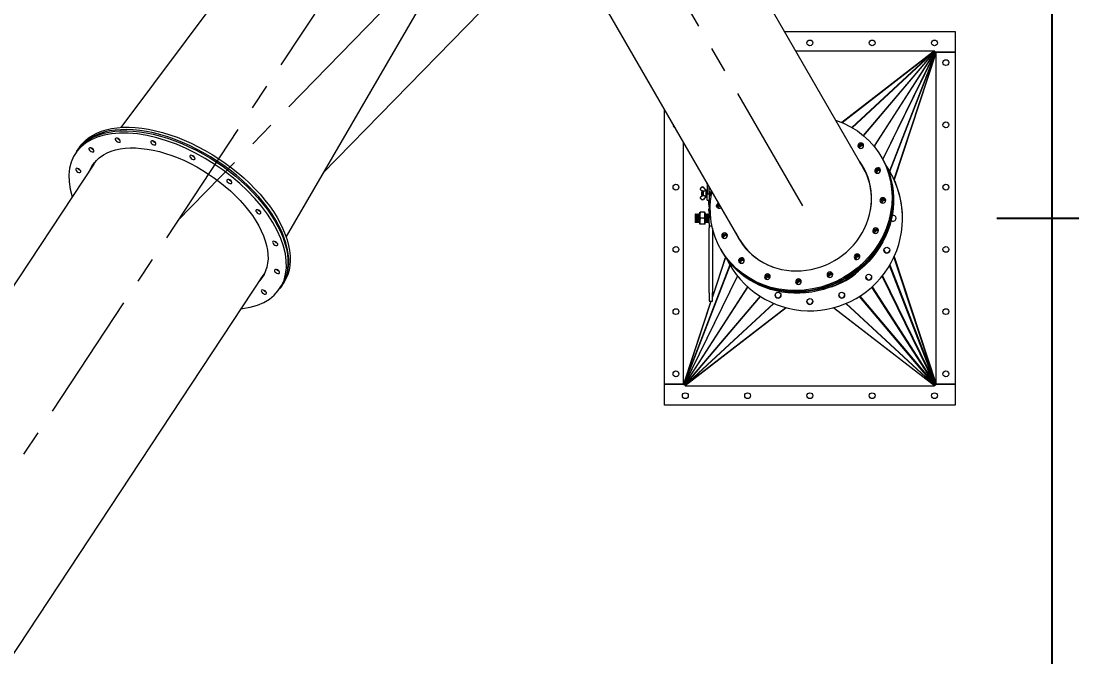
# Model space of a CAD drawing. Header units: inches. Extents: x -350577 to -266477, y -437959 to -377535.
# Drawn here: x -324537 to -322006, y -411483 to -409950 of the extents above; entities that cross this region are included whole.
import ezdxf

# ---------------------------------------------------------------- set-up
doc = ezdxf.new("R2010")
doc.units = ezdxf.units.IN
doc.header["$MEASUREMENT"] = 0
doc.linetypes.add('CENTER', pattern=[2, 1.25, -0.25, 0.25, -0.25])
doc.layers.add('CENTER       (itatec)', color=4, linetype='CENTER', lineweight=9)
doc.layers.add('ORGINAL (itatec)', color=3, linetype='Continuous', lineweight=9)
doc.styles.add('Geniso', font='geniso.shx', dxfattribs={"oblique": 15})
doc.dimstyles.new('scale 1b100', dxfattribs={"dimscale": 100, "dimtxt": 3, "dimasz": 2.5, "dimexe": 1, "dimexo": 1, "dimgap": 1, "dimtad": 1, "dimdec": 0, "dimzin": 0, "dimdsep": 46, "dimtxsty": 'Geniso', "dimcen": 0, "dimclrd": 1, "dimclre": 1, "dimclrt": 7, "dimadec": 0, "dimazin": 0, "dimtfac": 1, "dimtdec": 0, "dimtmove": 0, "dimatfit": 3, "dimfxl": 0.75, "dimtolj": 1, "dimtzin": 0, "dimarcsym": 0})

# ---------------------------------------------------------------- blocks, each defined once
blk = doc.blocks.new('*D32')
at = {"layer": 'Defpoints', "color": 0, "transparency": 16777216}
for p in [(-331896.3, -404294), (-322053.8, -404305.8), (-322053.8, -411835.7)]:
    blk.add_point(p, dxfattribs=at)
at = {"layer": 'ORGINAL (itatec)', "color": 1, "lineweight": -2, "transparency": 16777216}
for p, q in [((-322053.8, -411735.7), (-322053.8, -404205.8)), ((-331646.3, -404305.8), (-322303.8, -404305.8)), ((-331896.3, -404394), (-331896.3, -404405.8))]:
    blk.add_line(p, q, dxfattribs=at)
at = {"layer": 'ORGINAL (itatec)', "color": 1, "transparency": 16777216}
for points in [[(-331646.3, -404264.2), (-331646.3, -404347.5), (-331896.3, -404305.8)], [(-322303.8, -404264.2), (-322303.8, -404347.5), (-322053.8, -404305.8)]]:
    blk.add_solid(points, dxfattribs=at)
at = {"layer": 'ORGINAL (itatec)', "color": 7, "transparency": 16777216, "insert": (-326975, -404055.7), "char_height": 300, "attachment_point": 5, "style": 'Geniso'}
blk.add_mtext('\\A1;9842', dxfattribs=at)
blk = doc.blocks.new('*D42')
at = {"layer": 'Defpoints', "color": 0, "transparency": 16777216}
for p in [(-322287.2, -410425.7), (-319860.4, -410425.7), (-321393.8, -413045.9)]:
    blk.add_point(p, dxfattribs=at)
at = {"layer": 'ORGINAL (itatec)', "color": 1, "lineweight": -2, "transparency": 16777216}
for p, q in [((-322187.2, -410425.7), (-319760.4, -410425.7)), ((-319860.4, -412795.9), (-319860.4, -410675.7)), ((-321293.8, -413045.9), (-319760.4, -413045.9))]:
    blk.add_line(p, q, dxfattribs=at)
at = {"layer": 'ORGINAL (itatec)', "color": 1, "transparency": 16777216}
for points in [[(-319902.1, -410675.7), (-319818.8, -410675.7), (-319860.4, -410425.7)], [(-319902.1, -412795.9), (-319818.8, -412795.9), (-319860.4, -413045.9)]]:
    blk.add_solid(points, dxfattribs=at)
at = {"layer": 'ORGINAL (itatec)', "color": 7, "transparency": 16777216, "insert": (-320110.5, -411735.8), "char_height": 300, "attachment_point": 5, "rotation": 90, "style": 'Geniso'}
blk.add_mtext('\\A1;2620', dxfattribs=at)
blk = doc.blocks.new('*D43')
at = {"layer": 'Defpoints', "color": 0, "transparency": 16777216}
for p in [(-322287.2, -408125.7), (-319860.4, -408125.7), (-322287.2, -410425.7)]:
    blk.add_point(p, dxfattribs=at)
at = {"layer": 'ORGINAL (itatec)', "color": 1, "lineweight": -2, "transparency": 16777216}
for p, q in [((-322187.2, -408125.7), (-319760.4, -408125.7)), ((-319860.4, -410175.7), (-319860.4, -408375.7)), ((-322187.2, -410425.7), (-319760.4, -410425.7))]:
    blk.add_line(p, q, dxfattribs=at)
at = {"layer": 'ORGINAL (itatec)', "color": 1, "transparency": 16777216}
for points in [[(-319902.1, -408375.7), (-319818.8, -408375.7), (-319860.4, -408125.7)], [(-319902.1, -410175.7), (-319818.8, -410175.7), (-319860.4, -410425.7)]]:
    blk.add_solid(points, dxfattribs=at)
at = {"layer": 'ORGINAL (itatec)', "color": 7, "transparency": 16777216, "insert": (-320110.5, -409275.7), "char_height": 300, "attachment_point": 5, "rotation": 90, "style": 'Geniso'}
blk.add_mtext('\\A1;2300', dxfattribs=at)
blk = doc.blocks.new('*D44')
at = {"layer": 'Defpoints', "color": 0, "transparency": 16777216}
for p in [(-322053.8, -406400), (-322637.2, -407675.7), (-322053.8, -411835.7)]:
    blk.add_point(p, dxfattribs=at)
at = {"layer": 'ORGINAL (itatec)', "color": 1, "lineweight": -2, "transparency": 16777216}
for p, q in [((-322637.2, -407575.7), (-322637.2, -406300)), ((-322053.8, -411735.7), (-322053.8, -406300)), ((-322887.2, -406400), (-323137.2, -406400)), ((-322637.2, -406400), (-322053.8, -406400)), ((-321803.8, -406400), (-320741.5, -406400))]:
    blk.add_line(p, q, dxfattribs=at)
at = {"layer": 'ORGINAL (itatec)', "color": 1, "transparency": 16777216}
for points in [[(-322887.2, -406358.4), (-322887.2, -406441.7), (-322637.2, -406400)], [(-321803.8, -406358.4), (-321803.8, -406441.7), (-322053.8, -406400)]]:
    blk.add_solid(points, dxfattribs=at)
at = {"layer": 'ORGINAL (itatec)', "color": 7, "transparency": 16777216, "insert": (-321147.7, -406150), "char_height": 300, "attachment_point": 5, "style": 'Geniso'}
blk.add_mtext('\\A1;583', dxfattribs=at)

msp = doc.modelspace()

# ---------------------------------------------------------------- linework, layer by layer
at = {"layer": 'CENTER       (itatec)', "ltscale": 250}
for points in [[(-322637.2, -408125.7), (-326137.7, -413428.4, -0.25846), (-326549.6, -413643.7), (-328710.5, -413665.7)], [(-322654.6, -410395.6), (-323156.7, -409526, 0.343865), (-323325.3, -409574.5), (-324159.8, -410432.2)]]:
    msp.add_lwpolyline(points, format="xyb", dxfattribs=at)
at = {"layer": 'ORGINAL (itatec)'}
for p, q in [((-323456.2, -409079.8), (-324296.7, -410206.8)), ((-323192.7, -409253.8), (-323898.7, -410469.5)), ((-322508.7, -410304.4), (-322938.2, -409560.4)), ((-323202.3, -409694.7), (-323810, -410316.7)), ((-322806.6, -410476.4), (-323218.9, -409762.3)), ((-322698.4, -409975.7), (-322287.2, -409975.7)), ((-322287.2, -409975.7), (-322287.2, -410025.7)), ((-322671.6, -410022.2), (-322337.2, -410022.2)), ((-322337.2, -410022.2), (-322560.4, -410194.7)), ((-322559.9, -410195), (-322336.8, -410022.5)), ((-322336.8, -410022.5), (-322535.9, -410206.9)), ((-322535.1, -410207.4), (-322336.1, -410023)), ((-322336.1, -410023), (-322508.5, -410226.2)), ((-322507.9, -410226.6), (-322335.5, -410023.4)), ((-322335.5, -410023.4), (-322482.8, -410252.1)), ((-322482.3, -410252.8), (-322334.9, -410023.9)), ((-322334.9, -410023.9), (-322461.8, -410283.5)), ((-322461.3, -410284.5), (-322334.2, -410024.4)), ((-322334.2, -410024.4), (-322445.3, -410312.2)), ((-322444.6, -410313.3), (-322333.3, -410025.2)), ((-322333.3, -410025.2), (-322434.7, -410332.4)), ((-322332.9, -410025.7), (-322434.3, -410333.2)), ((-322337.2, -410022.8), (-322337.2, -410022.2)), ((-322337.1, -410025.3), (-322336.1, -410023)), ((-322337, -410023.8), (-322336.8, -410022.5)), ((-322336.7, -410025.3), (-322334.9, -410023.9)), ((-322335.4, -410024.9), (-322334.2, -410024.4)), ((-322334.5, -410025.4), (-322333.3, -410025.2)), ((-322333.5, -410025.7), (-322332.9, -410025.7)), ((-322332.9, -410825.7), (-322332.9, -410025.7)), ((-322287.2, -410025.7), (-322332.9, -410025.7)), ((-322332.9, -410025.7), (-322287.2, -410025.7)), ((-322287.2, -410025.7), (-322287.2, -410825.7)), ((-322987.2, -410825.7), (-322987.2, -410163.5)), ((-324402.3, -410264.1), (-324406, -410269.7)), ((-324396.8, -410255.8), (-324400.5, -410261.3)), ((-322941.6, -410825.7), (-322941.6, -410242.6)), ((-322465.3, -410277.6), (-322463.7, -410280.2)), ((-322463, -410281.5), (-322461.5, -410284.1)), ((-324361.6, -410295), (-326281.6, -413203.6)), ((-322500.8, -410318), (-322506.4, -410308.3)), ((-322884.9, -410340.7), (-322885, -410340.7)), ((-322885, -410340.7), (-322885, -410367.2)), ((-322900.5, -410355), (-322900.5, -410355)), ((-322898, -410362.5), (-322897.2, -410361.7)), ((-322898, -410362.5), (-322898, -410368.9)), ((-322897.2, -410361.7), (-322897.2, -410369.7)), ((-322896.5, -410361.7), (-322897.2, -410361.7)), ((-322896.5, -410361.7), (-322896.5, -410369.7)), ((-322895.7, -410362.5), (-322896.5, -410361.7)), ((-322895.7, -410362.5), (-322895.7, -410368.9)), ((-322894.9, -410362.5), (-322895.7, -410362.5)), ((-322894.9, -410362.5), (-322894.2, -410361.7)), ((-322894.9, -410362.5), (-322894.9, -410368.9)), ((-322894.2, -410361.7), (-322894.2, -410369.7)), ((-322893.5, -410361.7), (-322894.2, -410361.7)), ((-322893.5, -410350.9), (-322893.5, -410351)), ((-322887, -410359.2), (-322893.5, -410350.9)), ((-322893.5, -410370.6), (-322893.5, -410360.8)), ((-322887, -410373.1), (-322887, -410358.3)), ((-322887, -410358.3), (-322885, -410358.3)), ((-322880, -410367.2), (-322880, -410349.3)), ((-322879.6, -410362.5), (-322880, -410362.5)), ((-322879.6, -410362.5), (-322878.8, -410361.7)), ((-322879.6, -410362.5), (-322879.6, -410368.9)), ((-322878.8, -410361.7), (-322878.8, -410369.7)), ((-322878.1, -410361.7), (-322878.8, -410361.7)), ((-322878.1, -410361.7), (-322878.1, -410369.7)), ((-322877.3, -410362.5), (-322878.1, -410361.7)), ((-322877.3, -410362.5), (-322877.3, -410368.9)), ((-322876.5, -410362.5), (-322877.3, -410362.5)), ((-322876.5, -410362.5), (-322875.8, -410361.7)), ((-322876.5, -410362.5), (-322876.5, -410368.9)), ((-322875.8, -410361.7), (-322875.8, -410369.7)), ((-322875, -410361.7), (-322875.8, -410361.7)), ((-322875, -410361.7), (-322875, -410369.7)), ((-322874.2, -410362.5), (-322875, -410361.7)), ((-322874.2, -410362.5), (-322874.2, -410367.2)), ((-322873.5, -410362.5), (-322874.2, -410362.5)), ((-322873.5, -410362.5), (-322873.3, -410362.3)), ((-322873.5, -410362.5), (-322873.5, -410363.1)), ((-322900.5, -410376.4), (-322900.5, -410376.4)), ((-322898, -410368.9), (-322897.2, -410369.7)), ((-322896.5, -410369.7), (-322897.2, -410369.7)), ((-322895.7, -410368.9), (-322896.5, -410369.7)), ((-322894.9, -410368.9), (-322895.7, -410368.9)), ((-322894.9, -410368.9), (-322894.2, -410369.7)), ((-322893.5, -410369.7), (-322894.2, -410369.7)), ((-322887, -410372.2), (-322893.5, -410380.4)), ((-322893.5, -410380.4), (-322893.5, -410380.4)), ((-322887, -410373.1), (-322885, -410373.1)), ((-322885, -410382.2), (-322885, -410367.2)), ((-322885, -410367.2), (-322880, -410367.2)), ((-322885, -410382.2), (-322880.3, -410382.2)), ((-322880, -410381.4), (-322880.3, -410381.4)), ((-322880.3, -410381.4), (-322880.3, -410381.4)), ((-322880, -410381.4), (-322880.3, -410381.4)), ((-322880.3, -410383.3), (-322880.3, -410381.4)), ((-322880, -410383.3), (-322880.3, -410383.3)), ((-322880.3, -410383.5), (-322880.3, -410383.3)), ((-322880, -410383.5), (-322880.3, -410383.5)), ((-322880.3, -410385.9), (-322880.3, -410383.5)), ((-322880, -410385.9), (-322880.3, -410385.9)), ((-322880, -410386.6), (-322880.3, -410386.6)), ((-322880.3, -410386.9), (-322880.3, -410386.6)), ((-322880, -410386.9), (-322880.3, -410386.9)), ((-322880.3, -410391.2), (-322880.3, -410386.9)), ((-322880.3, -410391.2), (-322880.3, -410391.7)), ((-322880, -410391.2), (-322880.3, -410391.2)), ((-322880, -410391.7), (-322880.3, -410391.7)), ((-322880.3, -410392.3), (-322880.3, -410391.7)), ((-322880, -410367.2), (-322880, -410381.4)), ((-322879.6, -410368.9), (-322880, -410368.9)), ((-322880, -410370.7), (-322880, -410425.7)), ((-322880, -410370.7), (-322874.8, -410370.7)), ((-322880, -410380.7), (-322880, -410380.7)), ((-322879.6, -410368.9), (-322878.8, -410369.7)), ((-322878.1, -410369.7), (-322878.8, -410369.7)), ((-322877.3, -410368.9), (-322878.1, -410369.7)), ((-322876.5, -410368.9), (-322877.3, -410368.9)), ((-322876.5, -410368.9), (-322875.8, -410369.7)), ((-322875, -410369.7), (-322875.8, -410369.7)), ((-322874.6, -410369.3), (-322875, -410369.7)), ((-322913.7, -410416.5), (-322912.9, -410415.7)), ((-322913.7, -410416.5), (-322913.7, -410434.9)), ((-322912.9, -410415.7), (-322912.9, -410435.7)), ((-322912.2, -410415.7), (-322912.9, -410415.7)), ((-322912.2, -410415.7), (-322912.2, -410435.7)), ((-322911.4, -410416.5), (-322912.2, -410415.7)), ((-322911.4, -410434.9), (-322911.4, -410416.5)), ((-322910.6, -410416.5), (-322911.4, -410416.5)), ((-322910.6, -410416.5), (-322909.8, -410415.7)), ((-322910.6, -410416.5), (-322910.6, -410434.9)), ((-322909.8, -410415.7), (-322909.8, -410435.7)), ((-322909, -410415.7), (-322909.8, -410415.7)), ((-322909, -410415.7), (-322909, -410435.7)), ((-322908.2, -410416.5), (-322909, -410415.7)), ((-322908.2, -410434.9), (-322908.2, -410416.5)), ((-322907.4, -410416.5), (-322908.2, -410416.5)), ((-322907.4, -410416.5), (-322906.6, -410415.7)), ((-322907.4, -410416.5), (-322907.4, -410434.9)), ((-322906.6, -410415.7), (-322906.6, -410435.7)), ((-322905.8, -410415.7), (-322906.6, -410415.7)), ((-322905.8, -410415.7), (-322905.8, -410435.7)), ((-322905, -410416.5), (-322905.8, -410415.7)), ((-322905, -410434.9), (-322905, -410416.5)), ((-322904.2, -410416.5), (-322905, -410416.5)), ((-322904.2, -410416.5), (-322903.4, -410415.7)), ((-322904.2, -410416.5), (-322904.2, -410434.9)), ((-322903.4, -410415.7), (-322903.4, -410435.7)), ((-322902.6, -410415.7), (-322903.4, -410415.7)), ((-322902.6, -410413.2), (-322902.6, -410438.3)), ((-322902.6, -410415.7), (-322902.6, -410435.7)), ((-322902.6, -410415.8), (-322902.6, -410415.7)), ((-322902, -410414.1), (-322902, -410411.2)), ((-322902, -410411.2), (-322902, -410411.2)), ((-322902, -410411.2), (-322902, -410414.1)), ((-322902, -410414.1), (-322902, -410414.1)), ((-322901.1, -410411.2), (-322901.1, -410411.2)), ((-322891.2, -410411.2), (-322901.1, -410411.2)), ((-322891.2, -410411.2), (-322891.2, -410411.2)), ((-322889.7, -410438.3), (-322889.7, -410413.2)), ((-322889.2, -410416.5), (-322889.7, -410415.9)), ((-322889.2, -410434.9), (-322889.2, -410416.5)), ((-322888.4, -410416.5), (-322889.2, -410416.5)), ((-322888.4, -410416.5), (-322887.6, -410415.7)), ((-322888.4, -410416.5), (-322888.4, -410434.9)), ((-322887.6, -410415.7), (-322887.6, -410435.7)), ((-322886.8, -410415.7), (-322887.6, -410415.7)), ((-322886.8, -410415.7), (-322886.8, -410435.7)), ((-322886, -410416.5), (-322886.8, -410415.7)), ((-322886, -410434.9), (-322886, -410416.5)), ((-322885.2, -410416.5), (-322886, -410416.5)), ((-322885.2, -410416.5), (-322884.4, -410415.7)), ((-322885.2, -410416.5), (-322885.2, -410434.9)), ((-322884.4, -410415.7), (-322884.4, -410435.7)), ((-322883.6, -410415.7), (-322884.4, -410415.7)), ((-322883.6, -410415.7), (-322883.6, -410435.7)), ((-322882.8, -410416.5), (-322883.6, -410415.7)), ((-322882.8, -410434.9), (-322882.8, -410416.5)), ((-322882, -410416.5), (-322882.8, -410416.5)), ((-322882, -410416.5), (-322881.2, -410415.7)), ((-322882, -410416.5), (-322882, -410434.9)), ((-322881.2, -410415.7), (-322881.2, -410435.7)), ((-322880.5, -410415.7), (-322881.2, -410415.7)), ((-322880.5, -410415.7), (-322880.5, -410435.7)), ((-322880, -410416.2), (-322880.5, -410415.7)), ((-322880.3, -410392.3), (-322880.3, -410393.9)), ((-322880.3, -410393.9), (-322880.3, -410394)), ((-322880, -410393.9), (-322880.3, -410393.9)), ((-322880.3, -410394), (-322880.3, -410398.2)), ((-322880, -410398.2), (-322880.3, -410398.2)), ((-322880, -410403), (-322880.3, -410403)), ((-322880.3, -410403.4), (-322880.3, -410403)), ((-322880, -410403.4), (-322880.3, -410403.4)), ((-322880.3, -410405.9), (-322880.3, -410403.4)), ((-322880.3, -410405.9), (-322880.3, -410406.3)), ((-322880, -410405.9), (-322880.3, -410405.9)), ((-322880, -410406.3), (-322880.3, -410406.3)), ((-322880.3, -410406.6), (-322880.3, -410406.3)), ((-322880, -410406.6), (-322880.3, -410406.6)), ((-322880.3, -410406.6), (-322880.3, -410408.2)), ((-322880.3, -410408.2), (-322880.3, -410411.4)), ((-322880, -410408.2), (-322880.3, -410408.2)), ((-322880, -410411.4), (-322880.3, -410411.4)), ((-322913.7, -410434.9), (-322912.9, -410435.7)), ((-322912.2, -410435.7), (-322912.9, -410435.7)), ((-322911.4, -410434.9), (-322912.2, -410435.7)), ((-322910.6, -410434.9), (-322911.4, -410434.9)), ((-322910.6, -410434.9), (-322909.8, -410435.7)), ((-322909, -410435.7), (-322909.8, -410435.7)), ((-322908.2, -410434.9), (-322909, -410435.7)), ((-322907.4, -410434.9), (-322908.2, -410434.9)), ((-322907.4, -410434.9), (-322906.6, -410435.7)), ((-322905.8, -410435.7), (-322906.6, -410435.7)), ((-322905, -410434.9), (-322905.8, -410435.7)), ((-322904.2, -410434.9), (-322905, -410434.9)), ((-322904.2, -410434.9), (-322903.4, -410435.7)), ((-322902.6, -410435.7), (-322903.4, -410435.7)), ((-322902.6, -410435.7), (-322902.6, -410435.7)), ((-322902, -410428.6), (-322902, -410422.8)), ((-322902, -410422.8), (-322902, -410422.8)), ((-322902, -410422.8), (-322902, -410428.6)), ((-322902, -410428.6), (-322902, -410428.6)), ((-322902, -410440.2), (-322902, -410437.3)), ((-322902, -410437.3), (-322902, -410437.3)), ((-322902, -410437.3), (-322902, -410440.2)), ((-322902, -410440.2), (-322902, -410440.2)), ((-322901.1, -410425.7), (-322901.1, -410425.7)), ((-322901.1, -410425.7), (-322901.1, -410425.7)), ((-322891.2, -410425.7), (-322901.1, -410425.7)), ((-322901.1, -410440.2), (-322901.1, -410440.2)), ((-322891.2, -410440.2), (-322901.1, -410440.2)), ((-322891.2, -410425.7), (-322891.2, -410425.7)), ((-322891.2, -410425.7), (-322891.2, -410425.7)), ((-322891.2, -410440.2), (-322891.2, -410440.2)), ((-322889.2, -410434.9), (-322889.7, -410435.5)), ((-322888.4, -410434.9), (-322889.2, -410434.9)), ((-322888.4, -410434.9), (-322887.6, -410435.7)), ((-322886.8, -410435.7), (-322887.6, -410435.7)), ((-322886, -410434.9), (-322886.8, -410435.7)), ((-322885.2, -410434.9), (-322886, -410434.9)), ((-322885.2, -410434.9), (-322884.4, -410435.7)), ((-322883.6, -410435.7), (-322884.4, -410435.7)), ((-322882.8, -410434.9), (-322883.6, -410435.7)), ((-322882, -410434.9), (-322882.8, -410434.9)), ((-322882, -410434.9), (-322881.2, -410435.7)), ((-322880.5, -410435.7), (-322881.2, -410435.7)), ((-322880, -410435.2), (-322880.5, -410435.7)), ((-322880, -410417.7), (-322880.3, -410417.7)), ((-322880.3, -410418.1), (-322880.3, -410417.7)), ((-322880, -410418.1), (-322880.3, -410418.1)), ((-322880.3, -410418.6), (-322880.3, -410418.1)), ((-322880, -410418.6), (-322880.3, -410418.6)), ((-322880.3, -410422.8), (-322880.3, -410424.1)), ((-322880, -410422.8), (-322880.3, -410422.8)), ((-322880, -410424.1), (-322880.3, -410424.1)), ((-322880.3, -410424.1), (-322880.3, -410425.3)), ((-322880, -410425.3), (-322880.3, -410425.3)), ((-322880, -410425.5), (-322880.3, -410425.5)), ((-322880.3, -410426), (-322880.3, -410425.5)), ((-322880, -410426), (-322880.3, -410426)), ((-322880.3, -410426.4), (-322880.3, -410427.6)), ((-322880, -410426.4), (-322880.3, -410426.4)), ((-322880.3, -410427.6), (-322880.3, -410428.9)), ((-322880, -410428.9), (-322880.3, -410428.9)), ((-322880, -410438.7), (-322880, -410425.7)), ((-322880, -410438.7), (-322880, -410443.7)), ((-322880, -410443.7), (-322880, -410448.7)), ((-322880, -410443.7), (-322873.2, -410443.7)), ((-322880, -410605.7), (-322880, -410448.7)), ((-322872, -410449.2), (-322872, -410605.7)), ((-322804.3, -410480.3), (-322798.7, -410490)), ((-322851.5, -410500.6), (-322850, -410503.2)), ((-322849.2, -410504.5), (-322847.7, -410507.1)), ((-322458.9, -410501.2), (-322456.3, -410508)), ((-322434.3, -410518.2), (-322332.9, -410825.7)), ((-322829.8, -410538.1), (-322941.1, -410826.2)), ((-322940.3, -410827), (-322829.2, -410539.3)), ((-322840.4, -410518.9), (-322872, -410614.7)), ((-322872, -410616.6), (-322839.9, -410519.5)), ((-322334.2, -410827), (-322445.3, -410539.3)), ((-322444.6, -410538.1), (-322333.3, -410826.2)), ((-322333.3, -410826.2), (-322434.7, -410519)), ((-323954.3, -410563.8), (-325874.4, -413472.5)), ((-322811.9, -410564.4), (-322940.3, -410827)), ((-322939.6, -410827.5), (-322811.3, -410565.1)), ((-322502.5, -410567.4), (-322498.3, -410573.9)), ((-322334.9, -410827.5), (-322463.2, -410565.1)), ((-322462.6, -410564.4), (-322334.2, -410827)), ((-323909.9, -410589.2), (-323913.6, -410594.7)), ((-323904.4, -410580.8), (-323908.1, -410586.4)), ((-322787.1, -410590.9), (-322939.6, -410827.5)), ((-322939, -410828), (-322786.5, -410591.4)), ((-322550.7, -410575.5), (-322551.4, -410574.8)), ((-322550.7, -410574.4), (-322550.1, -410575.1)), ((-322499.8, -410573), (-322502.3, -410569.2)), ((-322335.5, -410828), (-322488, -410591.4)), ((-322487.4, -410590.9), (-322334.9, -410827.5)), ((-322757.2, -410613.7), (-322939, -410828)), ((-322938.4, -410828.5), (-322756.5, -410614.1)), ((-322880, -410605.7), (-322880, -410625.7)), ((-322872, -410625.7), (-322872, -410605.7)), ((-322708.9, -410615.8), (-322709.5, -410616.4)), ((-322565.6, -410615.8), (-322564.9, -410616.4)), ((-322336.1, -410828.5), (-322518, -410614.1)), ((-322517.3, -410613.7), (-322335.5, -410828)), ((-322875.6, -410625.7), (-322941.6, -410825.7)), ((-322941.1, -410826.2), (-322875, -410625.7)), ((-322725, -410630.7), (-322938.4, -410828.5)), ((-322937.7, -410829), (-322724.2, -410631.1)), ((-322694.8, -410641.2), (-322937.7, -410829)), ((-322694.2, -410641.3), (-322937.2, -410829.3)), ((-322880, -410625.7), (-322872, -410625.7)), ((-322337.2, -410829.3), (-322580.3, -410641.3)), ((-322579.7, -410641.2), (-322336.8, -410829)), ((-322336.8, -410829), (-322550.3, -410631.1)), ((-322549.5, -410630.7), (-322336.1, -410828.5)), ((-322941.6, -410825.7), (-322987.2, -410825.7)), ((-322987.2, -410825.7), (-322941.6, -410825.7)), ((-322987.2, -410875.7), (-322987.2, -410825.7)), ((-322941, -410825.7), (-322941.6, -410825.7)), ((-322940, -410826.1), (-322941.1, -410826.2)), ((-322939.1, -410826.5), (-322940.3, -410827)), ((-322937.8, -410826.1), (-322939.6, -410827.5)), ((-322937.4, -410826.1), (-322938.4, -410828.5)), ((-322937.5, -410827.6), (-322937.7, -410829)), ((-322937.2, -410828.6), (-322937.2, -410829.3)), ((-322937.2, -410829.3), (-322337.2, -410829.3)), ((-322337.2, -410828.6), (-322337.2, -410829.3)), ((-322337.1, -410826.1), (-322336.1, -410828.5)), ((-322337, -410827.6), (-322336.8, -410829)), ((-322336.7, -410826.1), (-322334.9, -410827.5)), ((-322335.4, -410826.5), (-322334.2, -410827)), ((-322334.5, -410826.1), (-322333.3, -410826.2)), ((-322333.5, -410825.7), (-322332.9, -410825.7)), ((-322332.9, -410825.7), (-322287.2, -410825.7)), ((-322287.2, -410825.7), (-322332.9, -410825.7)), ((-322287.2, -410825.7), (-322287.2, -410875.7)), ((-322287.2, -410875.7), (-322987.2, -410875.7))]:
    msp.add_line(p, q, dxfattribs=at)
for centre in [(-322637.2, -410003.2), (-322487.2, -410003.2), (-322337.2, -410003.2), (-322309.7, -410050.7), (-322309.7, -410200.7), (-322959.7, -410350.7), (-322309.7, -410350.7), (-322959.7, -410500.7), (-322452, -410502.4), (-322309.7, -410500.7), (-322495.5, -410567.5), (-322714, -410611), (-322637.2, -410626.2), (-322560.5, -410611), (-322959.7, -410650.7), (-322309.7, -410650.7), (-322959.7, -410800.7), (-322309.7, -410800.7), (-322937.2, -410853.2), (-322787.2, -410853.2), (-322637.2, -410853.2), (-322487.2, -410853.2), (-322337.2, -410853.2)]:
    msp.add_circle(centre, 7, dxfattribs=at)
for centre, radius, start, end in [((-322959.7, -410200.7), 7, 168.0587, 251.9413), ((-322637.2, -410425.7), 223, 205.3597, 34.6388), ((-322637.2, -410425.7), 223, 359.9998, 34.6395), ((-322895.8, -410355), 4.66, 59.7241, 180), ((-322895.8, -410376.4), 4.66, 180, 300.2759), ((-322895.8, -410413.2), 6.82, 163.4374, 180), ((-322896.5, -410413.2), 6.82, 0, 16.5626), ((-322895.8, -410438.3), 6.82, 180, 196.5626), ((-322896.5, -410438.3), 6.82, 343.4374, 0), ((-322436.7, -410425.7), 7, 226.416, 0), ((-322436.7, -410425.7), 7, 226.4182, 359.996), ((-322436.7, -410425.7), 7, 0, 109.3736), ((-322452, -410502.4), 7, 180.0038, 359.996), ((-322637.2, -410425.7), 173, 234.6107, 236.1492), ((-322637.2, -410425.7), 173, 234.6111, 236.1493), ((-322637.2, -410425.7), 172, 234.9304, 236.0987), ((-322637.2, -410425.7), 172, 234.9299, 236.0985), ((-322637.2, -410425.7), 173, 287.4454, 312.5538), ((-322637.2, -410425.7), 173, 287.4501, 312.5499), ((-322637.2, -410425.7), 172, 295.1331, 304.8669), ((-322637.2, -410425.7), 172, 295.1215, 304.8777), ((-322495.5, -410567.5), 7, 180.0038, 359.996), ((-322714, -410611), 7, 180.0038, 359.996), ((-322560.5, -410611), 7, 180.0038, 359.996), ((-322637.2, -410626.2), 7, 180.0038, 359.996)]:
    msp.add_arc(centre, radius, start, end, dxfattribs=at)
at = {"layer": 'ORGINAL (itatec)', "extrusion": (0, 0, -1)}
for centre, major_axis, ratio, start_param, end_param in [((-322658.4, -410389.1), (193.1, 111.5), 0.926316, -0.689914, 3.665191), ((-324156.1, -410426.6), (-246.2, 162.5), 0.5526, 0, 3.141593), ((-324150.6, -410418.3), (-246.2, 162.5), 0.5526, 0, 3.141593), ((-324303.9, -410237.7), (5.84, -3.86), 0.5526, -5.699731, 0.583454), ((-324218.5, -410244), (5.84, -3.86), 0.5526, -5.699731, 0.583454), ((-324367.4, -410261), (5.84, -3.86), 0.5526, -5.699731, 0.583454), ((-324159.8, -410432.2), (-204.5, 135), 0.5526, -0.090382, 3.231974), ((-322514.7, -410250.6), (6.06, 3.5), 0.926316, -5.759586531663652, 0.5235987755159344), ((-322512.4, -410254.6), (-6.06, -3.5), 0.926316, 0.356093, 2.7855), ((-324158, -410429.4), (-203.6, 134.4), 0.5526, 0, 0.154347), ((-324152.4, -410421.1), (-203.6, 134.4), 0.5526, -0.037096, -0.007926), ((-324124.1, -410279), (5.84, -3.86), 0.5526, -5.699731, 0.583454), ((-322656.9, -410391.7), (193.1, 111.5), 0.926316, 0, 3.141593), ((-322656.1, -410393), (193.1, 111.5), 0.926316, -0.003648, 3.14524), ((-322654.6, -410395.6), (193.1, 111.5), 0.926316, 0, 3.141593), ((-324399.2, -410310.3), (5.84, -3.86), 0.5526, -5.699731, 0.583454), ((-324154.3, -410423.9), (-204.5, 135), 0.5526, -0.090382, -0.036945), ((-322474.1, -410310.7), (6.06, 3.5), 0.926316, -5.759586531663652, 0.5235987755159344), ((-322471.8, -410314.6), (-6.06, -3.5), 0.926316, 0.356093, 2.7855), ((-324035.2, -410337.3), (5.84, -3.86), 0.5526, -5.699731, 0.583454), ((-322658.4, -410389.1), (193.1, 111.5), 0.926316, -2.617994, -2.451678), ((-322855.2, -410395.5), (-6.06, -3.5), 0.926316, -1.807, 1.807), ((-322461.6, -410382.7), (6.06, 3.5), 0.926316, -5.759586531663652, 0.5235987755159344), ((-322459.3, -410386.6), (-6.06, -3.5), 0.926316, 0.356093, 2.7855), ((-323965.3, -410410), (5.84, -3.86), 0.5526, -5.699731, 0.583454), ((-322852.9, -410399.4), (-6.06, -3.5), 0.926316, 0.356093, 1.807), ((-322842.7, -410467.5), (6.06, 3.5), 0.926316, -5.759586531663652, 0.5235987755159344), ((-322840.4, -410471.4), (-6.06, -3.5), 0.926316, 0.356093, 2.7855), ((-322479, -410455.7), (6.06, 3.5), 0.926316, -5.759586531663652, 0.5235987755159344), ((-322476.7, -410459.6), (-6.06, -3.5), 0.926316, 0.356093, 2.7855), ((-323924.9, -410486.2), (5.84, -3.86), 0.5526, -5.699731, 0.583454), ((-322523.7, -410518.5), (6.06, 3.5), 0.926316, -5.759586531663652, 0.5235987755159344), ((-322521.5, -410522.4), (-6.06, -3.5), 0.926316, 0.356093, 2.7855), ((-322802.1, -410527.6), (6.06, 3.5), 0.926316, -5.759586531663652, 0.5235987755159344), ((-322799.8, -410531.5), (-6.06, -3.5), 0.926316, 0.356093, 2.7855), ((-324154.3, -410423.9), (204.5, -135), 0.5526, 0.036945, 0.090382), ((-324158, -410429.4), (203.6, -134.4), 0.5526, -0.154347, 0), ((-324152.4, -410421.1), (203.6, -134.4), 0.5526, 0.007926, 0.037096), ((-323920.4, -410554.1), (5.84, -3.86), 0.5526, -5.699731, 0.583454), ((-322739.6, -410566.5), (6.06, 3.5), 0.926316, -5.759586531663652, 0.5235987755159344), ((-322737.3, -410570.5), (-6.06, -3.5), 0.926316, 0.356093, 2.7855), ((-322589, -410561.7), (6.06, 3.5), 0.926316, -5.759586531663652, 0.5235987755159344), ((-322586.7, -410565.6), (-6.06, -3.5), 0.926316, 0.356093, 2.7855), ((-322664.8, -410578.5), (6.06, 3.5), 0.926316, -5.759586531663652, 0.5235987755159344), ((-322662.5, -410582.4), (-6.06, -3.5), 0.926316, 0.356093, 2.7855), ((-323952.2, -410603.4), (5.84, -3.86), 0.5526, -5.699731, 0.583454)]:
    msp.add_ellipse(centre, major_axis=major_axis, ratio=ratio, start_param=start_param, end_param=end_param, dxfattribs=at)
at = {"layer": 'ORGINAL (itatec)'}
for centre, major_axis, ratio, start_param, end_param in [((-324159.8, -410432.2), (246.2, -162.5), 0.5526, -0.583454, 3.738428), ((-324154.3, -410423.9), (246.2, -162.5), 0.5526, -0.010225, 3.151818), ((-324300.2, -410232.1), (5.84, -3.86), 0.5526, -2.102696, -1.038896), ((-324214.8, -410238.4), (5.84, -3.86), 0.5526, -2.102696, -1.038896), ((-324363.7, -410255.4), (5.84, -3.86), 0.5526, -2.102696, -1.038896), ((-322513.2, -410253.2), (6.06, 3.5), 0.926316, 0.234555, 2.907038), ((-322510.9, -410257.2), (-6.06, -3.5), 0.926316, -2.521605, -0.619987), ((-324150.6, -410418.3), (-204.5, 135), 0.5526, 0.061599, 0.090727), ((-324120.5, -410273.4), (5.84, -3.86), 0.5526, -2.102696, -1.038896), ((-322658.4, -410389.1), (-149.8, -86.5), 0.926316, -0.107573, 3.249165), ((-324395.6, -410304.8), (5.84, -3.86), 0.5526, -2.102696, -1.038896), ((-324156.1, -410426.6), (-204.5, 135), 0.5526, 0.024627, 0.090382), ((-322656.9, -410391.7), (149.8, 86.5), 0.926316, 0.009404, 0.107573), ((-322656.1, -410393), (149.8, 86.5), 0.926316, 0.014106, 0.107573), ((-322654.6, -410395.6), (149.8, 86.5), 0.926316, 0.023512, 0.107573), ((-322657.6, -410390.4), (149, 86), 0.926316, -0.523599, 0), ((-322655.4, -410394.3), (149, 86), 0.926316, -0.135614, 0.014188), ((-322472.6, -410313.3), (6.06, 3.5), 0.926316, 0.234555, 2.907038), ((-322470.3, -410317.2), (-6.06, -3.5), 0.926316, -2.521605, -0.619987), ((-324031.5, -410331.7), (5.84, -3.86), 0.5526, -2.102696, -1.038896), ((-322853.7, -410398.1), (-6.06, -3.5), 0.926316, -1.807, -0.234555), ((-322657.6, -410390.4), (149, 86), 0.926316, -0.658252, -0.523599), ((-322460.1, -410385.3), (6.06, 3.5), 0.926316, 0.234555, 2.907038), ((-322457.8, -410389.2), (-6.06, -3.5), 0.926316, -2.521605, -0.619987), ((-323961.6, -410404.5), (5.84, -3.86), 0.5526, -2.102696, -1.038896), ((-322851.4, -410402), (-6.06, -3.5), 0.926316, -1.807, -0.619987), ((-322841.1, -410470.1), (6.06, 3.5), 0.926316, 0.234555, 2.907038), ((-322838.9, -410474), (-6.06, -3.5), 0.926316, -2.521605, -0.619987), ((-322656.9, -410391.7), (-149.8, -86.5), 0.926316, -0.107573, -0.009404), ((-322656.1, -410393), (-149.8, -86.5), 0.926316, -0.107573, -0.014106), ((-322654.6, -410395.6), (-149.8, -86.5), 0.926316, -0.107573, -0.023512), ((-322477.5, -410458.3), (6.06, 3.5), 0.926316, 0.234555, 2.907038), ((-322475.2, -410462.2), (-6.06, -3.5), 0.926316, -2.521605, -0.619987), ((-323921.3, -410480.6), (5.84, -3.86), 0.5526, -2.102696, -1.038896), ((-322657.6, -410390.4), (-149, -86), 0.926316, 0, 0.658252), ((-322655.4, -410394.3), (-149, -86), 0.926316, -0.014188, 0.135614), ((-322522.2, -410521.1), (6.06, 3.5), 0.926316, 0.234555, 2.907038), ((-322520, -410525), (-6.06, -3.5), 0.926316, -2.521605, -0.619987), ((-322800.6, -410530.2), (6.06, 3.5), 0.926316, 0.234555, 2.907038), ((-322798.3, -410534.1), (-6.06, -3.5), 0.926316, -2.521605, -0.619987), ((-324156.1, -410426.6), (204.5, -135), 0.5526, -0.090382, -0.024627), ((-324150.6, -410418.3), (204.5, -135), 0.5526, -0.090727, -0.061599), ((-323916.7, -410548.5), (5.84, -3.86), 0.5526, -2.102696, -1.038896), ((-322738.1, -410569.2), (6.06, 3.5), 0.926316, 0.234555, 2.907038), ((-322735.8, -410573.1), (-6.06, -3.5), 0.926316, -2.521605, -0.619987), ((-322587.5, -410564.3), (6.06, 3.5), 0.926316, 0.234555, 2.907038), ((-322585.2, -410568.2), (-6.06, -3.5), 0.926316, -2.521605, -0.619987), ((-322663.3, -410581.1), (6.06, 3.5), 0.926316, 0.234555, 2.907038), ((-322661, -410585), (-6.06, -3.5), 0.926316, -2.521605, -0.619987), ((-323948.6, -410597.9), (5.84, -3.86), 0.5526, -2.102696, -1.038896), ((-324159.8, -410432.2), (246.2, -162.5), 0.5526, -0.596835, -0.583454)]:
    msp.add_ellipse(centre, major_axis=major_axis, ratio=ratio, start_param=start_param, end_param=end_param, dxfattribs=at)
for points, knots in [([(-322898.2, -410359.1), (-322898.3, -410359), (-322898.3, -410359), (-322898.7, -410358.7), (-322898.9, -410358.5), (-322899.3, -410358.1), (-322899.5, -410357.9), (-322899.9, -410357.3), (-322900, -410357.1), (-322900.3, -410356.5), (-322900.3, -410356.2), (-322900.5, -410355.6), (-322900.5, -410355.3), (-322900.5, -410354.7), (-322900.5, -410354.4), (-322900.3, -410353.8), (-322900.3, -410353.5), (-322900, -410352.9), (-322899.9, -410352.7), (-322899.5, -410352.1), (-322899.3, -410351.9), (-322898.9, -410351.5), (-322898.7, -410351.3), (-322898.2, -410350.9), (-322897.9, -410350.8), (-322897.4, -410350.6), (-322897.1, -410350.5), (-322896.4, -410350.4), (-322896.1, -410350.3), (-322895.8, -410350.3), (-322895.6, -410350.3), (-322895.2, -410350.4), (-322894.6, -410350.5), (-322894.3, -410350.6), (-322893.9, -410350.8), (-322893.7, -410350.9), (-322893.5, -410351)], [-11.506271, -11.506271, -11.506271, -11.506271, -11.25178, -11.25178, -10.386265, -10.386265, -9.517507, -9.517507, -8.648749, -8.648749, -7.780279, -7.780279, -6.911808, -6.911808, -6.04493, -6.04493, -5.178053, -5.178053, -4.313667, -4.313667, -3.449282, -3.449282, -2.586495, -2.586495, -1.723708, -1.723708, -0.861854, -0.861854, 0, 0, 0, 0.861854, 0.861854, 1.723708, 1.723708, 2.328505, 2.328505, 2.328505, 2.328505]), ([(-322893.5, -410380.4), (-322893.7, -410380.5), (-322893.9, -410380.6), (-322894.3, -410380.8), (-322894.6, -410380.9), (-322895.2, -410381), (-322895.6, -410381.1), (-322895.8, -410381.1), (-322896.1, -410381.1), (-322896.4, -410381), (-322897.1, -410380.9), (-322897.4, -410380.8), (-322897.9, -410380.6), (-322898.2, -410380.4), (-322898.7, -410380.1), (-322898.9, -410379.9), (-322899.3, -410379.5), (-322899.5, -410379.2), (-322899.9, -410378.7), (-322900, -410378.4), (-322900.3, -410377.9), (-322900.3, -410377.6), (-322900.5, -410377), (-322900.5, -410376.7), (-322900.5, -410376.1), (-322900.5, -410375.8), (-322900.3, -410375.2), (-322900.3, -410374.8), (-322900, -410374.3), (-322899.9, -410374), (-322899.5, -410373.5), (-322899.3, -410373.3), (-322898.9, -410372.9), (-322898.7, -410372.6), (-322898.3, -410372.4), (-322898.3, -410372.4), (-322898.2, -410372.3)], [-2.328505, -2.328505, -2.328505, -2.328505, -1.723708, -1.723708, -0.861854, -0.861854, 0, 0, 0, 0.861854, 0.861854, 1.723708, 1.723708, 2.586495, 2.586495, 3.449282, 3.449282, 4.313667, 4.313667, 5.178053, 5.178053, 6.04493, 6.04493, 6.911808, 6.911808, 7.780279, 7.780279, 8.648749, 8.648749, 9.517507, 9.517507, 10.386265, 10.386265, 11.25178, 11.25178, 11.506271, 11.506271, 11.506271, 11.506271]), ([(-322902.3, -410411.2), (-322902.3, -410411.2), (-322902.3, -410411.2), (-322902.2, -410411.2), (-322902.1, -410411.2), (-322902, -410411.2), (-322902, -410411.2), (-322902, -410411.2)], [40.690448, 40.690448, 40.690448, 40.690448, 43.626497, 43.626497, 46.562546, 46.562546, 47.129892, 47.129892, 47.129892, 47.129892]), ([(-322902, -410414.1), (-322902, -410414.2), (-322902, -410414.3), (-322902.1, -410415.2), (-322902.2, -410415.8), (-322902.3, -410417.2), (-322902.3, -410417.8), (-322902.3, -410419.1), (-322902.3, -410419.8), (-322902.2, -410421.1), (-322902.1, -410421.8), (-322902, -410422.6), (-322902, -410422.7), (-322902, -410422.8)], [34.251004, 34.251004, 34.251004, 34.251004, 34.81835, 34.81835, 37.754399, 37.754399, 40.690448, 40.690448, 43.626497, 43.626497, 46.562546, 46.562546, 47.129892, 47.129892, 47.129892, 47.129892]), ([(-322902, -410411.2), (-322901.9, -410411.2), (-322901.8, -410411.2), (-322901.5, -410411.2), (-322901.3, -410411.2), (-322901.1, -410411.2)], [6.439672, 6.439672, 6.439672, 6.439672, 8.808459, 8.808459, 10.825875, 10.825875, 10.825875, 10.825875]), ([(-322901.1, -410411.2), (-322901.3, -410411.6), (-322901.5, -410412.1), (-322901.8, -410413), (-322901.9, -410413.5), (-322902, -410414.1)], [70.557899, 70.557899, 70.557899, 70.557899, 72.575316, 72.575316, 74.944102, 74.944102, 74.944102, 74.944102]), ([(-322891.2, -410411.2), (-322891, -410411.2), (-322890.8, -410411.2), (-322890.5, -410411.2), (-322890.4, -410411.2), (-322890.3, -410411.2)], [29.864955, 29.864955, 29.864955, 29.864955, 31.882301, 31.882301, 34.251004, 34.251004, 34.251004, 34.251004]), ([(-322890.3, -410414.1), (-322890.4, -410413.5), (-322890.5, -410413), (-322890.8, -410412.1), (-322891, -410411.6), (-322891.2, -410411.2)], [47.129892, 47.129892, 47.129892, 47.129892, 49.498595, 49.498595, 51.515941, 51.515941, 51.515941, 51.515941]), ([(-322890.3, -410411.2), (-322890.3, -410411.2), (-322890.3, -410411.2), (-322890.2, -410411.2), (-322890.1, -410411.2), (-322890, -410411.2), (-322890, -410411.2), (-322890, -410411.2)], [34.251004, 34.251004, 34.251004, 34.251004, 34.81835, 34.81835, 37.754399, 37.754399, 40.690448, 40.690448, 40.690448, 40.690448]), ([(-322890.3, -410422.8), (-322890.3, -410422.7), (-322890.3, -410422.6), (-322890.2, -410421.8), (-322890.1, -410421.1), (-322890, -410419.8), (-322890, -410419.1), (-322890, -410417.8), (-322890, -410417.2), (-322890.1, -410415.8), (-322890.2, -410415.2), (-322890.3, -410414.3), (-322890.3, -410414.2), (-322890.3, -410414.1)], [34.251004, 34.251004, 34.251004, 34.251004, 34.81835, 34.81835, 37.754399, 37.754399, 40.690448, 40.690448, 43.626497, 43.626497, 46.562546, 46.562546, 47.129892, 47.129892, 47.129892, 47.129892]), ([(-322902, -410428.6), (-322902, -410428.7), (-322902, -410428.8), (-322902.1, -410429.7), (-322902.2, -410430.3), (-322902.3, -410431.7), (-322902.3, -410432.3), (-322902.3, -410433.6), (-322902.3, -410434.3), (-322902.2, -410435.6), (-322902.1, -410436.3), (-322902, -410437.1), (-322902, -410437.2), (-322902, -410437.3)], [34.251004, 34.251004, 34.251004, 34.251004, 34.81835, 34.81835, 37.754399, 37.754399, 40.690448, 40.690448, 43.626497, 43.626497, 46.562546, 46.562546, 47.129892, 47.129892, 47.129892, 47.129892]), ([(-322902, -410440.2), (-322902, -410440.2), (-322902, -410440.2), (-322902.1, -410440.2), (-322902.2, -410440.2), (-322902.3, -410440.2), (-322902.3, -410440.2), (-322902.3, -410440.2)], [34.251004, 34.251004, 34.251004, 34.251004, 34.81835, 34.81835, 37.754399, 37.754399, 40.690448, 40.690448, 40.690448, 40.690448]), ([(-322902, -410422.8), (-322901.9, -410423.4), (-322901.8, -410423.9), (-322901.5, -410424.9), (-322901.3, -410425.3), (-322901.1, -410425.7)], [6.439672, 6.439672, 6.439672, 6.439672, 8.808459, 8.808459, 10.825875, 10.825875, 10.825875, 10.825875]), ([(-322901.1, -410425.7), (-322901.3, -410426.1), (-322901.5, -410426.6), (-322901.8, -410427.5), (-322901.9, -410428), (-322902, -410428.6)], [70.557899, 70.557899, 70.557899, 70.557899, 72.575316, 72.575316, 74.944102, 74.944102, 74.944102, 74.944102]), ([(-322902, -410437.3), (-322901.9, -410437.9), (-322901.8, -410438.4), (-322901.5, -410439.4), (-322901.3, -410439.8), (-322901.1, -410440.2)], [6.439672, 6.439672, 6.439672, 6.439672, 8.808459, 8.808459, 10.825875, 10.825875, 10.825875, 10.825875]), ([(-322901.1, -410440.2), (-322901.3, -410440.2), (-322901.5, -410440.2), (-322901.8, -410440.2), (-322901.9, -410440.2), (-322902, -410440.2)], [70.557899, 70.557899, 70.557899, 70.557899, 72.575316, 72.575316, 74.944102, 74.944102, 74.944102, 74.944102]), ([(-322891.2, -410425.7), (-322891, -410425.3), (-322890.8, -410424.9), (-322890.5, -410423.9), (-322890.4, -410423.4), (-322890.3, -410422.8)], [29.864955, 29.864955, 29.864955, 29.864955, 31.882301, 31.882301, 34.251004, 34.251004, 34.251004, 34.251004]), ([(-322890.3, -410428.6), (-322890.4, -410428), (-322890.5, -410427.5), (-322890.8, -410426.6), (-322891, -410426.1), (-322891.2, -410425.7)], [47.129892, 47.129892, 47.129892, 47.129892, 49.498595, 49.498595, 51.515941, 51.515941, 51.515941, 51.515941]), ([(-322891.2, -410440.2), (-322891, -410439.8), (-322890.8, -410439.4), (-322890.5, -410438.4), (-322890.4, -410437.9), (-322890.3, -410437.3)], [29.864955, 29.864955, 29.864955, 29.864955, 31.882301, 31.882301, 34.251004, 34.251004, 34.251004, 34.251004]), ([(-322890.3, -410440.2), (-322890.4, -410440.2), (-322890.5, -410440.2), (-322890.8, -410440.2), (-322891, -410440.2), (-322891.2, -410440.2)], [47.129892, 47.129892, 47.129892, 47.129892, 49.498595, 49.498595, 51.515941, 51.515941, 51.515941, 51.515941]), ([(-322890.3, -410437.3), (-322890.3, -410437.2), (-322890.3, -410437.1), (-322890.2, -410436.3), (-322890.1, -410435.6), (-322890, -410434.3), (-322890, -410433.6), (-322890, -410432.3), (-322890, -410431.7), (-322890.1, -410430.3), (-322890.2, -410429.7), (-322890.3, -410428.8), (-322890.3, -410428.7), (-322890.3, -410428.6)], [34.251004, 34.251004, 34.251004, 34.251004, 34.81835, 34.81835, 37.754399, 37.754399, 40.690448, 40.690448, 43.626497, 43.626497, 46.562546, 46.562546, 47.129892, 47.129892, 47.129892, 47.129892]), ([(-322890, -410440.2), (-322890, -410440.2), (-322890, -410440.2), (-322890.1, -410440.2), (-322890.2, -410440.2), (-322890.3, -410440.2), (-322890.3, -410440.2), (-322890.3, -410440.2)], [40.690448, 40.690448, 40.690448, 40.690448, 43.626497, 43.626497, 46.562546, 46.562546, 47.129892, 47.129892, 47.129892, 47.129892])]:
    msp.add_open_spline(points, degree=3, knots=knots, dxfattribs=at)
for points, weights in [([(-322893.5, -410360.8), (-322895.5, -410360), (-322898.2, -410359.1)], [1, 1.01117572355, 1]), ([(-322893.5, -410351), (-322889, -410356.7), (-322887, -410359.3)], [1, 1.08625448302, 1]), ([(-322887, -410359.3), (-322890.7, -410360.1), (-322893.5, -410360.8)], [1, 1.00889408636, 1]), ([(-322898.2, -410372.3), (-322895.5, -410371.3), (-322893.5, -410370.6)], [1, 1.01117572355, 1]), ([(-322893.5, -410370.6), (-322890.7, -410371.3), (-322887, -410372.1)], [1, 1.00889408636, 1]), ([(-322887, -410372.1), (-322889, -410374.6), (-322893.5, -410380.4)], [1, 1.08625448302, 1])]:
    msp.add_rational_spline(points, weights, degree=2, dxfattribs=at)

# ---------------------------------------------------------------- dimensions: what is measured, and where the dimension line sits
for base, p1, p2, picture, middle in [((-322053.8253, -404305.8354), (-331896.2537, -404294.0317), (-322053.8253, -411835.7146), '*D32', (-326975.0395, -404055.7334)), ((-322053.8, -406400), (-322637.2, -407675.7), (-322053.8, -411835.7), '*D44', (-321147.7, -406150))]:
    dim = msp.add_linear_dim(base=base, p1=p1, p2=p2, dimstyle='scale 1b100', dxfattribs=at)
    dim.commit()
    dim.dimension.update_dxf_attribs({"geometry": picture, "text_midpoint": middle})
for base, p1, p2, picture, middle in [((-319860.4, -408125.7), (-322287.2, -410425.7), (-322287.2, -408125.7), '*D43', (-320110.5, -409275.7)), ((-319860.4, -410425.7), (-321393.8, -413045.9), (-322287.2, -410425.7), '*D42', (-320110.5, -411735.8))]:
    dim = msp.add_linear_dim(base=base, p1=p1, p2=p2, angle=90, dimstyle='scale 1b100', override={"dimtmove": 1}, dxfattribs=at)
    dim.commit()
    dim.dimension.update_dxf_attribs({"geometry": picture, "text_midpoint": middle})

doc.saveas('drawing.dxf')
